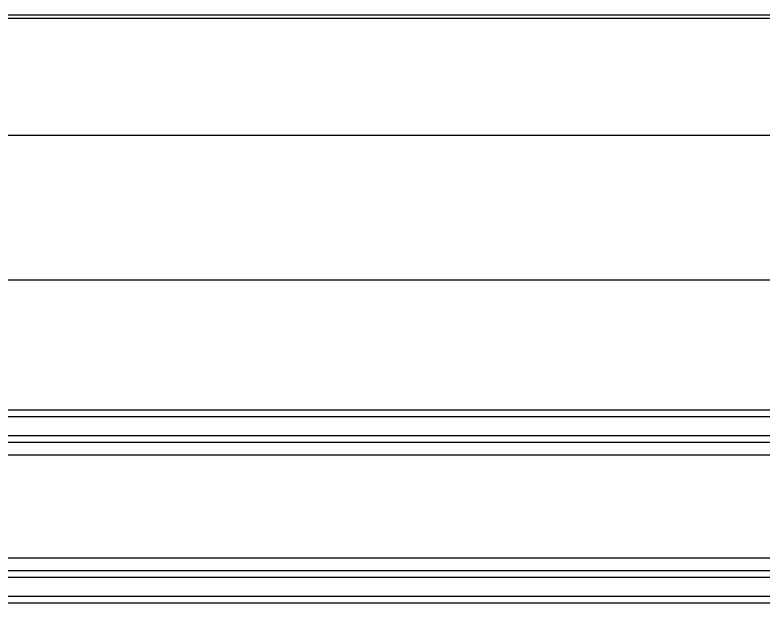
# Model space of a CAD drawing. Header units: millimetres. Extents: x 1409 to 26878, y 589 to 5187.
# Drawn here: x 14913 to 15029.5, y 3846.1 to 3937.6 of the extents above; entities that cross this region are included whole.
import ezdxf

# ---------------------------------------------------------------- set-up
doc = ezdxf.new("R2010")
doc.units = ezdxf.units.MM
doc.layers.add('02___PRT_ALL_AXES', color=7, linetype='Continuous')

# ---------------------------------------------------------------- blocks, each defined once
blk = doc.blocks.new('WRSF')
at = {"color": 114, "linetype": 'Continuous', "true_color": 0x139b48}
for p, q in [((12832.07, 6322.06), (12278.07, 6322.06)), ((12832.07, 6317.06), (12278.07, 6317.06)), ((12832.07, 6315.06), (12278.07, 6315.06)), ((12832.07, 6299.06), (12278.07, 6299.06)), ((12832.07, 6297.06), (12278.07, 6297.06)), ((12832.07, 6292.06), (12278.07, 6292.06))]:
    blk.add_line(p, q, dxfattribs=at)
at = {"layer": '02___PRT_ALL_AXES', "color": 114, "linetype": 'Continuous', "true_color": 0x139b48}
for p, q in [((12828.1, 6321.06), (12282.04, 6321.06)), ((12828.1, 6318.06), (12282.04, 6318.06)), ((12828.1, 6296.06), (12282.04, 6296.06)), ((12828.1, 6293.06), (12282.04, 6293.06))]:
    blk.add_line(p, q, dxfattribs=at)
blk = doc.blocks.new('*U71')
blk.add_blockref('WRSF', (-12547.57, -6214.33))
blk = doc.blocks.new('*U72')
at = {"color": 0, "linetype": 'ByBlock', "lineweight": -2, "transparency": 16777216}
blk.add_blockref('*U71', (0, 0), dxfattribs=at)
blk = doc.blocks.new('1111')
at = {"color": 7, "linetype": 'Continuous'}
for p, q in [((16002.78, 7051.63), (16602.78, 7051.63)), ((16038.24, 7051.13), (16346.53, 7051.13)), ((16334.89, 7032.86), (16056.51, 7032.86)), ((16320.58, 7010.39), (16056.51, 7010.39))]:
    blk.add_line(p, q, dxfattribs=at)
blk = doc.blocks.new('*U147')
blk.add_blockref('1111', (-16308.28, -6888.88))
blk = doc.blocks.new('*U148')
at = {"color": 0, "linetype": 'ByBlock', "lineweight": -2, "transparency": 16777216}
blk.add_blockref('*U147', (0, 1350), dxfattribs=at)

msp = doc.modelspace()

# ---------------------------------------------------------------- block references
for name, p in [('*U148', (15110.4576, 2424.8499)), ('*U72', (15097.4439, 3768.3624))]:
    msp.add_blockref(name, p)

doc.saveas('drawing.dxf')
